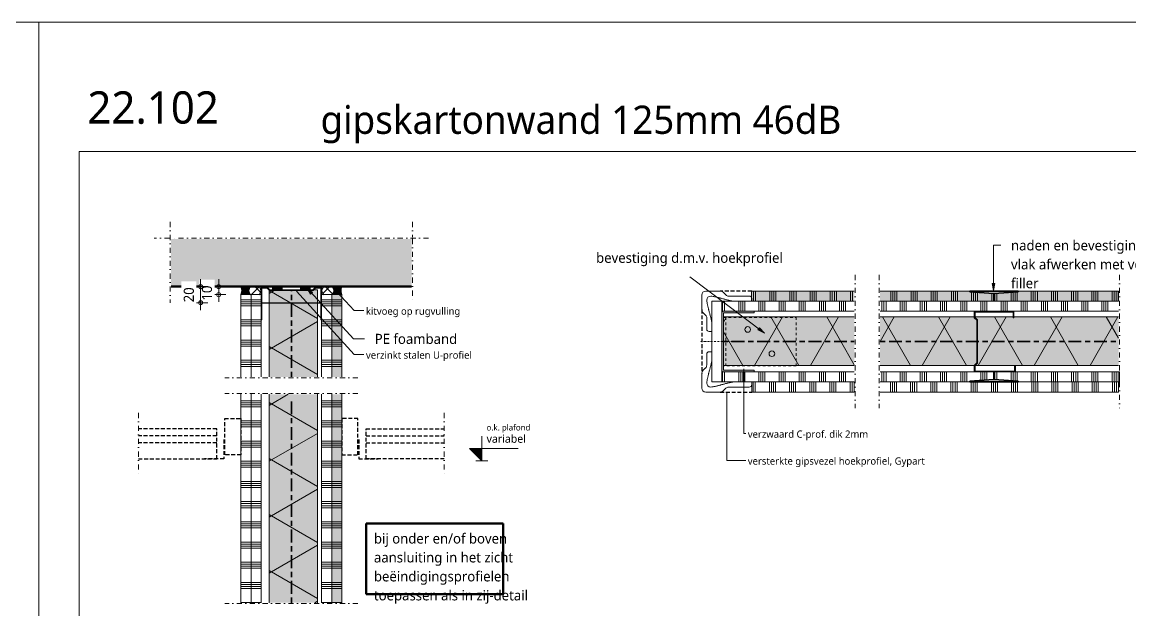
# Model space of a CAD drawing. Header units: millimetres. Extents: x -617 to 12931, y -7813 to -1363.
# Drawn here: x 1490 to 2863, y -2091 to -1363 of the extents above; entities that cross this region are included whole.
import ezdxf

# ---------------------------------------------------------------- set-up
doc = ezdxf.new("R2010")
doc.units = ezdxf.units.MM
for name, pattern in [('Center', [31.75, 6.35, -4.7625, 15.875, -4.7625]), ('Dash', [6.35, 3.175, -3.175]), ('Dash dot', [15.875, 6.35, -4.7625, 0, -4.7625]), ('Hidden', [7.14375, 4.7625, -2.38125]), ('Streep-stip _ detail', [4, 2, -1, 0, -1])]:
    doc.linetypes.add(name, pattern=pattern)
for name, color, linetype, lineweight in [('A-ANNO-DIMS', 211, 'Continuous', 13), ('A-ANNO-DIMS-5', 211, 'Continuous', 13), ('A-ANNO-IDEN', 131, 'Continuous', 18), ('A-ANNO-NOTE', 131, 'Continuous', 18), ('A-DETL', 90, 'Continuous', 13), ('A-DETL-CNTR', 5, 'Center', 35), ('A-DETL-GENF', 92, 'Continuous', 18), ('A-DETL-HDLN', 90, 'Hidden', 25), ('A-DETL-MBND', 5, 'Continuous', 25), ('G-ANNO-TEXT', 231, 'Continuous', 13)]:
    doc.layers.add(name, color=color, linetype=linetype, lineweight=lineweight)
doc.styles.add('Segoe UI', font='segoeui.ttf', dxfattribs={"height": 7.5})
doc.styles.add('Segoe UI_1', font='segoeui.ttf', dxfattribs={"height": 10})
doc.styles.add('Segoe UI_2', font='segoeui.ttf', dxfattribs={"height": 9})
doc.styles.add('Segoe UI_3', font='segoeui.ttf', dxfattribs={"height": 12.5})
doc.styles.add('Segoe UI_5', font='segoeui.ttf', dxfattribs={"height": 40})
doc.styles.add('Segoe UI_6', font='segoeui.ttf', dxfattribs={"height": 35})
doc.dimstyles.new('2_5_mm', dxfattribs={"dimscale": 304.8, "dimtxt": 13.092049, "dimasz": 0.016404, "dimexe": 0.029528, "dimexo": 0.0625, "dimgap": 0.014764, "dimtad": 1, "dimdec": 0, "dimzin": 0, "dimdsep": 46, "dimtxsty": 'Segoe UI_3', "dimblk1": 'DOTBLANK', "dimblk2": 'DOTBLANK', "dimsah": 1, "dimcen": 0.09, "dimdle": 0.029528, "dimazin": 0, "dimtfac": 1, "dimtdec": 4, "dimtix": 1, "dimtmove": 0, "dimatfit": 3, "dimfxl": 0.029528, "dimfxlon": 1, "dimtvp": 1, "dimtfill": 1, "dimtolj": 1, "dimtzin": 0, "dimarcsym": 2})
doc.dimstyles.new('2_5_mm_1', dxfattribs={"dimscale": 304.8, "dimtxt": 13.092049, "dimasz": 0.016404, "dimexe": 0.029528, "dimexo": 0.0625, "dimgap": 0.014764, "dimtad": 1, "dimdec": 0, "dimzin": 0, "dimdsep": 46, "dimtxsty": 'Segoe UI_3', "dimblk1": 'DOTBLANK', "dimblk2": 'DOTBLANK', "dimsah": 1, "dimcen": 0.09, "dimdle": 0.029528, "dimazin": 0, "dimtfac": 1, "dimtdec": 4, "dimtix": 1, "dimtmove": 2, "dimatfit": 3, "dimfxl": 0.029528, "dimfxlon": 1, "dimtvp": 1, "dimtfill": 1, "dimtolj": 1, "dimtzin": 0, "dimarcsym": 2})

# ---------------------------------------------------------------- blocks, each defined once
blk = doc.blocks.new('42 isolatie - Type 1-3760023-22_1 Principedetails metalstud')
at = {"layer": 'A-DETL-GENF'}
h = blk.add_hatch(color=256, dxfattribs=at)
h.paths.add_polyline_path([(1.3, 60.8), (1.3, 0.8), (259.4, 0.8), (259.4, 60.8), (156.1, 60.8)])
h.paths.add_polyline_path([(280.9, 56.8), (280.9, 0.8), (388.8, 0.8), (388.8, 5.4), (387.8, 6.4), (387.8, 60.2), (388.4, 60.8), (280.9, 60.8), (280.9, 59.8)])
at = {"layer": 'A-DETL-GENF', "lineweight": 13}
h = blk.add_hatch(dxfattribs=at)
h.set_pattern_fill('FP_1', color=256, style=0, pattern_type=2)
h.set_pattern_definition([(60, (0, 60.8), (-51.9615, 30), []), (120, (0, 60.8), (-51.9615, -30), [])])
h.paths.add_polyline_path([(1.3, 60.8), (1.3, 0.8), (259.4, 0.8), (259.4, 60.8), (156.1, 60.8)])
h.paths.add_polyline_path([(280.9, 56.8), (280.9, 0.8), (388.8, 0.8), (388.8, 5.4), (387.8, 6.4), (387.8, 60.2), (388.4, 60.8), (280.9, 60.8), (280.9, 59.8)])
at = {"layer": 'A-DETL-GENF'}
for p, q in [((259.4, 60.8), (1.3, 60.8)), ((259.4, 60.8), (1.3, 60.8)), ((388.4, 60.8), (280.9, 60.8)), ((388.4, 60.8), (280.9, 60.8)), ((1.3, 0.8), (259.4, 0.8)), ((1.3, 0.8), (259.4, 0.8)), ((280.9, 0.8), (388.8, 0.8)), ((280.9, 0.8), (388.8, 0.8)), ((388.8, 0.8), (388.8, 5.4)), ((388.8, 0.8), (388.8, 5.4))]:
    blk.add_line(p, q, dxfattribs=at)
blk = doc.blocks.new('42 isolatie - Type 1-3760017-22_1 Principedetails metalstud')
at = {"layer": 'A-DETL-GENF'}
h = blk.add_hatch(color=256, dxfattribs=at)
h.paths.add_polyline_path([(492.2, -60.8), (492.2, -0.8), (362.5, -0.8), (362.5, -1.7), (361.5, -1.7), (361.5, -0.8), (314.5, -0.8), (314.5, -1.3), (317.5, -4.3), (317.5, -58.1), (314.8, -60.8), (363.5, -60.8), (363.5, -60.7), (364.5, -60.7), (364.5, -60.8), (444.2, -60.8)])
h.paths.add_polyline_path([(313.5, -60.8), (313.5, -60.7), (316.5, -57.7), (316.5, -4.7), (313.5, -1.7), (313.5, -0.8), (196.7, -0.8), (196.7, -60.8), (209.1, -60.8)])
h.paths.add_polyline_path([(164.7, -60.8), (164.7, -0.8), (2.7, -0.8), (2.7, -60.8), (91.6, -60.8)])
at = {"layer": 'A-DETL-GENF', "lineweight": 13}
h = blk.add_hatch(dxfattribs=at)
h.set_pattern_fill('FP_2', color=256, style=0, pattern_type=2)
h.set_pattern_definition([(300, (0, -60.8), (-51.9615, -30), []), (240, (0, -60.8), (-51.9615, 30), [])])
h.paths.add_polyline_path([(492.2, -60.8), (492.2, -0.8), (362.5, -0.8), (362.5, -1.7), (361.5, -1.7), (361.5, -0.8), (314.5, -0.8), (314.5, -1.3), (317.5, -4.3), (317.5, -58.1), (314.8, -60.8), (363.5, -60.8), (363.5, -60.7), (364.5, -60.7), (364.5, -60.8), (444.2, -60.8)])
h.paths.add_polyline_path([(313.5, -60.8), (313.5, -60.7), (316.5, -57.7), (316.5, -4.7), (313.5, -1.7), (313.5, -0.8), (196.7, -0.8), (196.7, -60.8), (209.1, -60.8)])
h.paths.add_polyline_path([(164.7, -60.8), (164.7, -0.8), (2.7, -0.8), (2.7, -60.8), (91.6, -60.8)])
at = {"layer": 'A-DETL-GENF'}
for p, q in [((164.7, -0.8), (2.7, -0.8)), ((164.7, -0.8), (2.7, -0.8)), ((313.5, -0.8), (196.7, -0.8)), ((313.5, -0.8), (196.7, -0.8)), ((361.5, -0.8), (314.5, -0.8)), ((361.5, -0.8), (314.5, -0.8)), ((492.2, -0.8), (362.5, -0.8)), ((492.2, -0.8), (362.5, -0.8)), ((2.7, -60.8), (164.7, -60.8)), ((2.7, -60.8), (164.7, -60.8)), ((196.7, -60.8), (313.5, -60.8)), ((196.7, -60.8), (313.5, -60.8)), ((314.8, -60.8), (363.5, -60.8)), ((314.8, -60.8), (363.5, -60.8)), ((364.5, -60.8), (492.2, -60.8)), ((364.5, -60.8), (492.2, -60.8))]:
    blk.add_line(p, q, dxfattribs=at)
blk = doc.blocks.new('40  gipsplaat - D12_5-V21-22_1 Principedetails metalstud')
at = {"layer": 'A-DETL-GENF', "lineweight": 13}
h = blk.add_hatch(dxfattribs=at)
h.set_pattern_fill('FP_45', color=256, style=0, pattern_type=2)
h.set_pattern_definition([(90, (-2347.08, 1721.167), (-25, 1e-15), []), (90, (-2344.58, 1721.167), (-25, 1e-15), []), (90, (-2342.08, 1721.167), (-25, 1e-15), []), (90, (-2339.58, 1721.167), (-25, 1e-15), [])])
h.paths.add_polyline_path([(0, 0), (164, 0), (164, 12.5), (0, 12.5)])
h.paths.add_polyline_path([(196, 0), (491.5, 0), (491.5, 12.5), (196, 12.5)])
at = {"layer": 'A-DETL-GENF'}
for p, q in [((14.4, 12.5), (0, 12.5)), ((0, 12.5), (0, 0)), ((14.4, 12.5), (0, 12.5)), ((0, 0), (1, 0)), ((0, 0), (1, 0)), ((1, 0), (40, 0)), ((36.5, 12.5), (14.4, 12.5)), ((36.5, 12.5), (14.4, 12.5)), ((37, 12.5), (36.5, 12.5)), ((164, 12.5), (37, 12.5)), ((40, 0), (164, 0)), ((40, 0), (164, 0)), ((336.5, 12.5), (196, 12.5)), ((196, 0), (313.7, 0)), ((196, 0), (313.7, 0)), ((313.7, 0), (352.7, 0)), ((337.5, 12.5), (336.5, 12.5)), ((337.5, 12.5), (336.5, 12.5)), ((491.4, 12.5), (337.5, 12.5)), ((352.7, 0), (360.7, 0)), ((360.7, 0), (491.5, 0)), ((360.7, 0), (491.5, 0)), ((491.5, 12.5), (491.4, 12.5)), ((491.5, 12.5), (491.4, 12.5))]:
    blk.add_line(p, q, dxfattribs=at)
blk = doc.blocks.new('40  gipsplaat - stootvast D12_5-V22-22_1 Principedetails metalstud')
at = {"layer": 'A-DETL-GENF'}
h = blk.add_hatch(color=256, dxfattribs=at)
h.paths.add_polyline_path([(0, 0), (127.5, 0), (127.5, 12.5), (0, 12.5), (0, 3.1)])
h.paths.add_polyline_path([(159.5, 0), (300, 0), (300, 9.5), (270.5, 11.5), (270.5, 12.5), (159.5, 12.5), (159.5, 3.1)])
at = {"layer": 'A-DETL-GENF', "lineweight": 13}
h = blk.add_hatch(dxfattribs=at)
h.set_pattern_fill('FP_46', color=256, style=0, pattern_type=2)
h.set_pattern_definition([(90, (-2383.58, 1708.667), (-25, 1e-15), []), (90, (-2381.08, 1708.667), (-25, 1e-15), []), (90, (-2378.58, 1708.667), (-25, 1e-15), []), (90, (-2376.08, 1708.667), (-25, 1e-15), [])])
h.paths.add_polyline_path([(0, 0), (127.5, 0), (127.5, 12.5), (0, 12.5), (0, 3.1)])
h.paths.add_polyline_path([(159.5, 0), (300, 0), (300, 9.5), (270.5, 11.5), (270.5, 12.5), (159.5, 12.5), (159.5, 3.1)])
at = {"layer": 'A-DETL-GENF'}
for p, q in [((127.5, 12.5), (0, 12.5)), ((0, 12.5), (0, 4.9)), ((127.5, 12.5), (0, 12.5)), ((0, 12.5), (0, 4.9)), ((0, 4.9), (0, 0)), ((0, 4.9), (0, 0)), ((0, 0), (0.5, 0)), ((0, 0), (0.5, 0)), ((0.5, 0), (127.5, 0)), ((0.5, 0), (127.5, 0)), ((270.5, 12.5), (159.5, 12.5)), ((270.5, 12.5), (159.5, 12.5)), ((159.5, 0), (300, 0)), ((159.5, 0), (300, 0)), ((300, 0), (300, 9.5)), ((300, 0), (300, 9.5))]:
    blk.add_line(p, q, dxfattribs=at)
blk = doc.blocks.new('40  gipsplaat - D12_5-V23-22_1 Principedetails metalstud')
at = {"layer": 'A-DETL-GENF', "lineweight": 13}
h = blk.add_hatch(dxfattribs=at)
h.set_pattern_fill('FP_47', color=256, style=0, pattern_type=2)
h.set_pattern_definition([(90, (-2347.08, 1796.167), (-25, 1e-15), []), (90, (-2344.58, 1796.167), (-25, 1e-15), []), (90, (-2342.08, 1796.167), (-25, 1e-15), []), (90, (-2339.58, 1796.167), (-25, 1e-15), [])])
h.paths.add_polyline_path([(0, -12.5), (164, -12.5), (164, 0), (0, 0)])
h.paths.add_polyline_path([(196, -12.5), (307, -12.5), (307, -11.5), (336.5, -9.5), (336.5, 0), (196, 0)])
at = {"layer": 'A-DETL-GENF'}
for p, q in [((1, 0), (0, 0)), ((0, 0), (0, -12.5)), ((1, 0), (0, 0)), ((40, 0), (1, 0)), ((164, 0), (40, 0)), ((164, 0), (40, 0)), ((313.7, 0), (196, 0)), ((313.7, 0), (196, 0)), ((336.5, 0), (313.7, 0)), ((336.5, -9.5), (336.5, 0)), ((336.5, -9.5), (336.5, 0)), ((0, -12.5), (14.4, -12.5)), ((0, -12.5), (14.4, -12.5)), ((14.4, -12.5), (37, -12.5)), ((14.4, -12.5), (37, -12.5)), ((37, -12.5), (164, -12.5)), ((196, -12.5), (307, -12.5)), ((307, -12.5), (336.5, -12.5))]:
    blk.add_line(p, q, dxfattribs=at)
blk = doc.blocks.new('40  gipsplaat - D12_5-V24-22_1 Principedetails metalstud')
at = {"layer": 'A-DETL-GENF', "lineweight": 13}
h = blk.add_hatch(dxfattribs=at)
h.set_pattern_fill('FP_48', color=256, style=0, pattern_type=2)
h.set_pattern_definition([(90, (-2384.08, 1808.667), (-25, 1e-15), []), (90, (-2381.58, 1808.667), (-25, 1e-15), []), (90, (-2379.08, 1808.667), (-25, 1e-15), []), (90, (-2376.58, 1808.667), (-25, 1e-15), [])])
h.paths.add_polyline_path([(0, -12.5), (127, -12.5), (127, 0), (0, 0), (0, -7.7)])
h.paths.add_polyline_path([(159, -12.5), (454.5, -12.5), (454.5, 0), (159, 0)])
at = {"layer": 'A-DETL-GENF'}
for p, q in [((127, 0), (0, 0)), ((0, 0), (0, -3.3)), ((127, 0), (0, 0)), ((0, 0), (0, -3.3)), ((270, 0), (159, 0)), ((270, 0), (159, 0)), ((300.5, 0), (270, 0)), ((330, 0), (300.5, 0)), ((454.5, 0), (330, 0)), ((0, -3.3), (0, -12.5)), ((0, -3.3), (0, -12.5)), ((0, -12.5), (127, -12.5)), ((0, -12.5), (127, -12.5)), ((159, -12.5), (454.5, -12.5)), ((159, -12.5), (454.5, -12.5))]:
    blk.add_line(p, q, dxfattribs=at)
blk = doc.blocks.new('22 verzwaard metalstud profiel - 75 mm-2059195-22_1 Principedetails metalstud')
at = {"layer": 'A-DETL-GENF'}
blk.add_hatch(color=256, dxfattribs=at).paths.add_polyline_path([(-37.5, -1), (-37.5, -40), (-35.5, -40), (-35.5, -2), (35.5, -2), (35.5, -40), (37.5, -40), (37.5, -1), (36.5, 0), (-36.5, 0)])
for p, q in [((-36.5, 0), (-37.5, -1)), ((-37.5, -1), (-36.5, 0)), ((37.5, -1), (36.5, 0)), ((-37.5, -1), (-37.5, -40)), ((-37.5, -40), (-37.5, -1)), ((-35.5, -2), (35.5, -2)), ((-35.5, -40), (-35.5, -2)), ((-35.5, -40), (-35.5, -2)), ((-35.5, -2), (35.5, -2)), ((35.5, -2), (35.5, -40)), ((35.5, -40), (35.5, -2)), ((37.5, -1), (36.5, 0)), ((37.5, -40), (37.5, -1)), ((37.5, -40), (37.5, -1)), ((-37.5, -40), (-35.5, -40)), ((-37.5, -40), (-35.5, -40)), ((35.5, -40), (37.5, -40)), ((35.5, -40), (37.5, -40))]:
    blk.add_line(p, q, dxfattribs=at)
blk = doc.blocks.new('22 metalstud profiel - 75 mm vert-V10-22_1 Principedetails metalstud')
at = {"layer": 'A-DETL-GENF'}
blk.add_hatch(color=256, dxfattribs=at).paths.add_polyline_path([(-37.5, -50), (-36.5, -51), (-29.5, -51), (-29.5, -50), (-36.5, -50), (-36.5, -1), (-29.9, -1), (-26.9, -4), (26.9, -4), (29.9, -1), (36.5, -1), (36.5, -48), (29.5, -48), (29.5, -49), (36.5, -49), (37.5, -48), (37.5, -1), (36.5, 0), (29.5, 0), (26.5, -3), (-26.5, -3), (-29.5, 0), (-36.5, 0), (-37.5, -1), (-37.5, -24.8)])
for p, q in [((-36.5, 0), (-37.5, -1)), ((-29.5, 0), (-36.5, 0)), ((-26.5, -3), (-29.5, 0)), ((29.5, 0), (26.5, -3)), ((36.5, 0), (29.5, 0)), ((37.5, -1), (36.5, 0)), ((-37.5, -1), (-37.5, -24.8)), ((-36.5, -50), (-36.5, -1)), ((-36.5, -1), (-29.9, -1)), ((-29.9, -1), (-26.9, -4)), ((-26.9, -4), (26.9, -4)), ((26.5, -3), (-26.5, -3)), ((26.9, -4), (29.9, -1)), ((29.9, -1), (36.5, -1)), ((36.5, -1), (36.5, -48)), ((37.5, -48), (37.5, -1)), ((-37.5, -50), (-36.5, -51)), ((-29.5, -50), (-36.5, -50)), ((-36.5, -51), (-29.5, -51)), ((-29.5, -51), (-29.5, -50)), ((36.5, -48), (29.5, -48)), ((29.5, -48), (29.5, -49)), ((29.5, -49), (36.5, -49)), ((36.5, -49), (37.5, -48))]:
    blk.add_line(p, q, dxfattribs=at)
blk = doc.blocks.new('40  gipsplaat - D12_5-V48-22_1 Principedetails metalstud')
at = {"layer": 'A-DETL-GENF', "lineweight": 13}
h = blk.add_hatch(dxfattribs=at)
h.set_pattern_fill('FP_73', color=256, style=0, pattern_type=2)
h.set_pattern_definition([(90, (-1710.588, -1786.153), (-25, 1e-15), []), (90, (-1713.088, -1786.153), (-25, 1e-15), []), (90, (-1715.588, -1786.153), (-25, 1e-15), []), (90, (-1718.088, -1786.153), (-25, 1e-15), [])])
h.paths.add_polyline_path([(381.5, -12.5), (381.5, 0), (123.4, 0), (123.4, -12.5), (226.7, -12.5)])
h.paths.add_polyline_path([(101.9, 0), (0, 0), (0, -12.5), (101.9, -12.5)])
at = {"layer": 'A-DETL-GENF'}
for p, q in [((31, 0), (0, 0)), ((0, 0), (0, -2.7)), ((0, 0), (0, -2.7)), ((101.9, 0), (31, 0)), ((101.9, 0), (31, 0)), ((381.5, 0), (123.4, 0)), ((381.5, 0), (123.4, 0)), ((0, -2.7), (0, -12.5)), ((0, -2.7), (0, -12.5)), ((0, -12.5), (101.9, -12.5)), ((123.4, -12.5), (381.5, -12.5))]:
    blk.add_line(p, q, dxfattribs=at)
blk = doc.blocks.new('40  gipsplaat - D12_5-V49-22_1 Principedetails metalstud')
at = {"layer": 'A-DETL-GENF', "lineweight": 13}
h = blk.add_hatch(dxfattribs=at)
h.set_pattern_fill('FP_74', color=256, style=0, pattern_type=2)
h.set_pattern_definition([(90, (-1710.588, -1773.653), (-25, 1e-15), []), (90, (-1713.088, -1773.653), (-25, 1e-15), []), (90, (-1715.588, -1773.653), (-25, 1e-15), []), (90, (-1718.088, -1773.653), (-25, 1e-15), [])])
h.paths.add_polyline_path([(381.5, -12.5), (381.5, 0), (123.4, 0), (123.4, -12.5), (226.7, -12.5)])
h.paths.add_polyline_path([(101.9, -11.6), (101.9, 0), (0, 0), (0, -12.5), (101.9, -12.5)])
at = {"layer": 'A-DETL-GENF'}
for p, q in [((101.9, 0), (0, 0)), ((0, 0), (0, -12.5)), ((101.9, 0), (0, 0)), ((381.5, 0), (123.4, 0)), ((381.5, 0), (123.4, 0)), ((0, -12.5), (101.9, -12.5)), ((0, -12.5), (101.9, -12.5)), ((123.4, -12.5), (381.5, -12.5)), ((123.4, -12.5), (381.5, -12.5))]:
    blk.add_line(p, q, dxfattribs=at)
blk = doc.blocks.new('40  gipsplaat - D12_5-V50-22_1 Principedetails metalstud')
at = {"layer": 'A-DETL-GENF', "lineweight": 13}
h = blk.add_hatch(dxfattribs=at)
h.set_pattern_fill('FP_75', color=256, style=0, pattern_type=2)
h.set_pattern_definition([(90, (-1710.588, -1873.653), (-25, 1e-15), []), (90, (-1713.088, -1873.653), (-25, 1e-15), []), (90, (-1715.588, -1873.653), (-25, 1e-15), []), (90, (-1718.088, -1873.653), (-25, 1e-15), [])])
h.paths.add_polyline_path([(381.5, -12.5), (381.5, 0), (123.4, 0), (123.4, -12.5), (226.7, -12.5)])
h.paths.add_polyline_path([(101.9, 0), (0, 0), (0, -12.5), (101.9, -12.5)])
at = {"layer": 'A-DETL-GENF'}
for p, q in [((101.9, 0), (0, 0)), ((0, 0), (0, -9.8)), ((0, 0), (0, -9.8)), ((381.5, 0), (123.4, 0)), ((0, -9.8), (0, -12.5)), ((0, -9.8), (0, -12.5)), ((0, -12.5), (31, -12.5)), ((31, -12.5), (101.9, -12.5)), ((31, -12.5), (101.9, -12.5)), ((123.4, -12.5), (381.5, -12.5)), ((123.4, -12.5), (381.5, -12.5))]:
    blk.add_line(p, q, dxfattribs=at)
blk = doc.blocks.new('40  gipsplaat - stootvast D12_5-V51-22_1 Principedetails metalstud')
at = {"layer": 'A-DETL-GENF'}
h = blk.add_hatch(color=256, dxfattribs=at)
h.paths.add_polyline_path([(381.5, 0), (123.4, 0), (123.4, -12.5), (381.5, -12.5)])
h.paths.add_polyline_path([(101.9, -12.2), (101.9, 0), (0, 0), (0, -12.5), (101.9, -12.5)])
at = {"layer": 'A-DETL-GENF', "lineweight": 13}
h = blk.add_hatch(dxfattribs=at)
h.set_pattern_fill('FP_76', color=256, style=0, pattern_type=2)
h.set_pattern_definition([(90, (-1710.588, -1886.153), (-25, 1e-15), []), (90, (-1713.088, -1886.153), (-25, 1e-15), []), (90, (-1715.588, -1886.153), (-25, 1e-15), []), (90, (-1718.088, -1886.153), (-25, 1e-15), [])])
h.paths.add_polyline_path([(381.5, -12.5), (381.5, 0), (123.4, 0), (123.4, -12.5), (226.7, -12.5)])
h.paths.add_polyline_path([(101.9, -12.5), (101.9, 0), (0, 0), (0, -12.5)])
at = {"layer": 'A-DETL-GENF'}
for p, q in [((101.9, 0), (0, 0)), ((0, 0), (0, -12.5)), ((101.9, 0), (0, 0)), ((381.5, 0), (123.4, 0)), ((381.5, 0), (123.4, 0)), ((0, -12.5), (101.9, -12.5)), ((0, -12.5), (101.9, -12.5)), ((123.4, -12.5), (381.5, -12.5)), ((123.4, -12.5), (381.5, -12.5))]:
    blk.add_line(p, q, dxfattribs=at)
blk = doc.blocks.new('00 afbreeklijn 1 s l - Type 1-2338396-22_1 Principedetails metalstud')
at = {"layer": 'A-DETL-GENF', "linetype": 'Dash dot'}
for p, q in [((12.5, 0), (-20, 0)), ((145, 0), (25, 0))]:
    blk.add_line(p, q, dxfattribs=at)
blk = doc.blocks.new('00 afbreeklijn 1 s l - Type 1-V18-22_1 Principedetails metalstud')
at = {"layer": 'A-DETL-GENF', "linetype": 'Dash dot'}
blk.add_line((145, 0), (-20, 0), dxfattribs=at)
blk = doc.blocks.new('00 afbreeklijn 1 s l - Type 1-2338397-22_1 Principedetails metalstud')
at = {"layer": 'A-DETL-GENF', "linetype": 'Dash dot'}
blk.add_line((57, 0), (-20, 0), dxfattribs=at)
blk = doc.blocks.new('00 afbreeklijn 1 s l - Type 1-2338398-22_1 Principedetails metalstud')
at = {"layer": 'A-DETL-GENF', "linetype": 'Dash dot'}
blk.add_line((57, 0), (-20, 0), dxfattribs=at)
blk = doc.blocks.new('00 afbreeklijn 1 s l - Type 1-2338395-22_1 Principedetails metalstud')
at = {"layer": 'A-DETL-GENF', "linetype": 'Dash dot'}
for p, q in [((145, 0), (-20, 0)), ((145, -30), (-20, -30))]:
    blk.add_line(p, q, dxfattribs=at)
blk = doc.blocks.new('22 metalstud profiel - 75 mm hor-4394542-22_1 Principedetails metalstud')
at = {"layer": 'A-DETL-GENF'}
for points in [[(-36.5, 40), (-37.5, 40), (-37.5, 1), (-36.5, 0), (-29.5, 0), (-26.5, 3), (26.5, 3), (29.5, 0), (36.5, 0), (37.5, 1), (37.5, 40), (36.5, 40), (36.5, 1), (29.9, 1), (26.9, 4), (-26.9, 4), (-29.9, 1), (-36.5, 1)], [(-23.5, 3), (-23.5, -1), (-11.5, -1), (-11.5, 3)], [(23.5, 3), (11.5, 3), (11.5, -1), (23.5, -1)]]:
    blk.add_hatch(color=256, dxfattribs=at).paths.add_polyline_path(points)
for p, q in [((-36.5, 40), (-37.5, 40)), ((-37.5, 40), (-37.5, 1)), ((-36.5, 1), (-36.5, 40)), ((36.5, 40), (36.5, 1)), ((37.5, 40), (36.5, 40)), ((37.5, 40), (36.5, 40)), ((37.5, 1), (37.5, 40)), ((-37.5, 1), (-36.5, 0)), ((-29.9, 1), (-36.5, 1)), ((-26.9, 4), (-29.9, 1)), ((-29.5, 0), (-26.5, 3)), ((26.9, 4), (-26.9, 4)), ((-26.5, 3), (26.5, 3)), ((-23.5, 3), (-23.5, -1)), ((-11.5, -1), (-11.5, 3)), ((11.5, 3), (11.5, -1)), ((23.5, -1), (23.5, 3)), ((26.5, 3), (29.5, 0)), ((29.9, 1), (26.9, 4)), ((36.5, 1), (29.9, 1)), ((36.5, 0), (37.5, 1)), ((-36.5, 0), (-29.5, 0)), ((29.5, 0), (36.5, 0))]:
    blk.add_line(p, q, dxfattribs=at)
blk = doc.blocks.new('22  gyproc gypart hoekprofiel - 22 DI gyproc gypart hoekprofiel s e-2058266-22_1 Principedetails metalstud')
at = {"layer": 'A-DETL-GENF'}
for p, q in [((-12.5, 7.5), (-12.5, -10.4)), ((10.4, 12.5), (-7.5, 12.5)), ((17.3, 7.7), (14, 11)), ((46.5, 6.3), (20.8, 6.3)), ((26.9, 0), (49.5, 0)), ((49.5, 0), (49.5, 3.3)), ((-11, -14), (-7.7, -17.3)), ((-6.2, -20.8), (-6.2, -34.5)), ((-3.2, -37.5), (0, -37.5))]:
    blk.add_line(p, q, dxfattribs=at)
for centre, radius, start, end in [((-7.5, 7.5), 5, 90, 180), ((-1.2, 1.3), 5, 90, 180), ((10.4, 7.5), 5, 45, 90), ((20.8, 11.3), 5, 225, 270), ((46.5, 3.3), 3, 0, 90), ((-7.5, -10.4), 5, 180, 225), ((-11.2, -20.8), 5, 0, 45), ((-3.2, -34.5), 3, 180, 270)]:
    blk.add_arc(centre, radius, start, end, dxfattribs=at)
for points, knots in [([(0, -26.9), (-0.2, -25.6), (-0.7, -22.9), (-1.4, -19.7), (-2.1, -17.1), (-2.6, -15.3), (-3.1, -13.5), (-3.5, -12), (-3.8, -10.8), (-4.1, -9.6), (-4.5, -8.2), (-4.9, -6.5), (-5.3, -4.9), (-5.6, -3.3), (-6, -1.2), (-6.2, 0.3), (-6.2, 1.3)], [0, 0, 0, 0, 0.125, 0.25, 0.3125, 0.375, 0.4375, 0.5, 0.53125, 0.5625, 0.625, 0.6875, 0.75, 0.8125, 0.875, 1, 1, 1, 1]), ([(-1.2, 6.3), (-0.3, 6.2), (1.2, 6), (3.3, 5.6), (4.9, 5.3), (6.5, 4.9), (8.2, 4.5), (9.6, 4.1), (10.8, 3.8), (12, 3.5), (13.5, 3.1), (15.3, 2.6), (17.1, 2.1), (19.7, 1.4), (22.9, 0.7), (25.6, 0.2), (26.9, 0)], [0, 0, 0, 0, 0.125, 0.1875, 0.25, 0.3125, 0.375, 0.4375, 0.46875, 0.5, 0.5625, 0.625, 0.6875, 0.75, 0.875, 1, 1, 1, 1])]:
    blk.add_open_spline(points, degree=3, knots=knots, dxfattribs=at)
blk = doc.blocks.new('22  gyproc gypart hoekprofiel - 22 DI gyproc gypart hoekprofiel s e-4393004-22_1 Principedetails metalstud')
at = {"layer": 'A-DETL-GENF'}
for p, q in [((-6.3, 34.5), (-6.3, 20.8)), ((0, 37.5), (-3.3, 37.5)), ((-7.7, 17.3), (-11, 14)), ((-12.5, 10.4), (-12.5, -7.5)), ((49.5, 0), (26.9, 0)), ((49.5, -3.3), (49.5, 0)), ((-7.5, -12.5), (10.4, -12.5)), ((14, -11), (17.3, -7.7)), ((20.8, -6.3), (46.5, -6.3))]:
    blk.add_line(p, q, dxfattribs=at)
for centre, radius, start, end in [((-3.3, 34.5), 3, 90, 180), ((-7.5, 10.4), 5, 135, 180), ((-11.3, 20.8), 5, 315, 360), ((-7.5, -7.5), 5, 180, 270), ((-1.3, -1.3), 5, 180, 270), ((10.4, -7.5), 5, 270, 315), ((20.8, -11.3), 5, 90, 135), ((46.5, -3.3), 3, 270, 0)]:
    blk.add_arc(centre, radius, start, end, dxfattribs=at)
for points, knots in [([(-6.3, -1.3), (-6.2, -0.3), (-6, 1.2), (-5.6, 3.3), (-5.3, 4.9), (-4.9, 6.5), (-4.5, 8.2), (-4.1, 9.6), (-3.8, 10.8), (-3.5, 12), (-3.1, 13.5), (-2.6, 15.3), (-2.1, 17.1), (-1.4, 19.7), (-0.7, 22.9), (-0.2, 25.6), (0, 26.9)], [0, 0, 0, 0, 0.125, 0.1875, 0.25, 0.3125, 0.375, 0.4375, 0.46875, 0.5, 0.5625, 0.625, 0.6875, 0.75, 0.875, 1, 1, 1, 1]), ([(26.9, 0), (25.6, -0.2), (22.9, -0.7), (19.7, -1.4), (17.1, -2.1), (15.3, -2.6), (13.5, -3.1), (12, -3.5), (10.8, -3.8), (9.6, -4.1), (8.2, -4.5), (6.5, -4.9), (4.9, -5.3), (3.3, -5.6), (1.2, -6), (-0.3, -6.2), (-1.3, -6.3)], [0, 0, 0, 0, 0.125, 0.25, 0.3125, 0.375, 0.4375, 0.5, 0.53125, 0.5625, 0.625, 0.6875, 0.75, 0.8125, 0.875, 1, 1, 1, 1])]:
    blk.add_open_spline(points, degree=3, knots=knots, dxfattribs=at)
blk = doc.blocks.new('40  gipsplaat - D12_5-V55-22_1 Principedetails metalstud')
at = {"layer": 'A-DETL-GENF'}
for p, q in [((100, 12.5), (0, 12.5)), ((0, 12.5), (0, 0)), ((100, 12.5), (0, 12.5)), ((0, 12.5), (0, 0)), ((0, 0), (100, 0)), ((0, 0), (100, 0)), ((100, 0), (100, 12.5)), ((100, 0), (100, 12.5))]:
    blk.add_line(p, q, dxfattribs=at)
blk = doc.blocks.new('00 afbreeklijn 1 s l - Type 1-2338400-22_1 Principedetails metalstud')
at = {"layer": 'A-DETL-GENF', "linetype": 'Dash dot'}
for p, q in [((145, 0), (-20, 0)), ((145, -19.5), (-20, -19.5))]:
    blk.add_line(p, q, dxfattribs=at)
blk = doc.blocks.new('40  gipsplaat - stootvast D12_5-V56-22_1 Principedetails metalstud')
at = {"layer": 'A-DETL-GENF'}
blk.add_hatch(color=256, dxfattribs=at).paths.add_polyline_path([(153.9, 0), (153.9, 12.5), (29.5, 12.5), (29.5, 11.5), (0, 9.5), (0, 0), (106, 0)])
at = {"layer": 'A-DETL-GENF', "lineweight": 13}
h = blk.add_hatch(dxfattribs=at)
h.set_pattern_fill('FP_77', color=256, style=0, pattern_type=2)
h.set_pattern_definition([(90, (-2684.58, 1708.667), (-25, 1e-15), []), (90, (-2682.08, 1708.667), (-25, 1e-15), []), (90, (-2679.58, 1708.667), (-25, 1e-15), []), (90, (-2677.08, 1708.667), (-25, 1e-15), [])])
h.paths.add_polyline_path([(153.9, 0), (153.9, 12.5), (29.5, 12.5), (29.5, 11.5), (0, 9.5), (0, 0), (106, 0)])
at = {"layer": 'A-DETL-GENF'}
for p, q in [((0, 9.5), (0, 0)), ((0, 9.5), (0, 0)), ((0, 0), (153.9, 0)), ((0, 0), (153.9, 0)), ((153.9, 12.5), (29.5, 12.5)), ((153.9, 12.5), (29.5, 12.5)), ((153.9, 0), (153.9, 12.5)), ((153.9, 0), (153.9, 12.5))]:
    blk.add_line(p, q, dxfattribs=at)
blk = doc.blocks.new('40  gipsplaat - D12_5-V57-22_1 Principedetails metalstud')
at = {"layer": 'A-DETL-GENF', "lineweight": 13}
h = blk.add_hatch(dxfattribs=at)
h.set_pattern_fill('FP_78', color=256, style=0, pattern_type=2)
h.set_pattern_definition([(90, (-2684.58, 1808.667), (-25, 1e-15), []), (90, (-2682.08, 1808.667), (-25, 1e-15), []), (90, (-2679.58, 1808.667), (-25, 1e-15), []), (90, (-2677.08, 1808.667), (-25, 1e-15), [])])
h.paths.add_polyline_path([(29.5, 0), (155, 0), (155, 12.5), (0, 12.5), (0, 3), (29.5, 1)])
at = {"layer": 'A-DETL-GENF'}
for p, q in [((155, 12.5), (0, 12.5)), ((0, 12.5), (0, 3)), ((155, 12.5), (0, 12.5)), ((0, 12.5), (0, 3)), ((29.5, 0), (155, 0)), ((29.5, 0), (155, 0)), ((155, 0), (155, 12.5)), ((155, 0), (155, 12.5))]:
    blk.add_line(p, q, dxfattribs=at)
blk = doc.blocks.new('30 L-anker plat a e - 90x60-4462557-22_1 Principedetails metalstud')
at = {"layer": 'A-DETL-GENF', "linetype": 'Streep-stip _ detail', "lineweight": 13}
blk.add_line((5, -15), (5, 30), dxfattribs=at)
at = {"layer": 'A-DETL-GENF', "linetype": 'Dash'}
for p, q in [((-25, -90), (-25, 0)), ((35, 0), (-25, 0)), ((35, 0), (35, -90)), ((35, -3), (-25, -3)), ((35, -90), (-25, -90))]:
    blk.add_line(p, q, dxfattribs=at)
at = {"layer": 'A-DETL-GENF', "lineweight": 13}
for centre in [(20, -30), (-10, -60)]:
    blk.add_circle(centre, 3.5, dxfattribs=at)
blk = doc.blocks.new('30 kitvoeg op rugvulling - holle kitvoeg 10mm-V502-22_1 Principedetails metalstud')
at = {"layer": 'A-DETL-GENF', "lineweight": 13}
blk.add_hatch(color=256, dxfattribs=at).paths.add_polyline_path([(0, -11.1), (0, -12.2), (1.2, -11.1), (2.6, -10.3), (4.2, -9.9), (5.8, -9.9), (7.4, -10.3), (8.8, -11.1), (10, -12.2), (10, 0), (6.7, -0.9), (3.3, -0.9), (0, 0), (0, -9.9)])
h = blk.add_hatch(dxfattribs=at)
h.set_pattern_fill('FP_617', color=256, style=0, pattern_type=2)
h.set_pattern_definition([(315, (1700.588, 1761.153), (10.6066, 10.6066), []), (45, (1700.588, 1761.153), (-10.6066, 10.6066), [])])
h.paths.add_polyline_path([(0, -22.3), (1.2, -23.4), (2.6, -24.1), (4.2, -24.5), (5.8, -24.5), (7.4, -24.1), (8.8, -23.4), (10, -22.3), (10, -12.2), (8.8, -11.1), (7.4, -10.3), (5.8, -9.9), (4.2, -9.9), (2.6, -10.3), (1.2, -11.1), (0, -12.2)])
at = {"layer": 'A-DETL-GENF'}
blk.add_line((0, 0), (0, -12.2), dxfattribs=at)
at = {"layer": 'A-DETL-GENF', "lineweight": 13}
blk.add_line((0, -12.2), (0, -22.3), dxfattribs=at)
for centre, start, end in [((5, -16.6), 41.4096, 138.5904), ((5, -17.9), 221.4096, 318.5904)]:
    blk.add_arc(centre, 6.67, start, end, dxfattribs=at)
at = {"layer": 'A-DETL-GENF'}
blk.add_open_spline([(10, 0), (8.9, -0.4), (6.7, -1), (3.3, -1), (1.1, -0.4), (0, 0)], degree=3, dxfattribs=at)
blk = doc.blocks.new('30 kitvoeg op rugvulling - holle kitvoeg 10mm-V503-22_1 Principedetails metalstud')
at = {"layer": 'A-DETL-GENF', "lineweight": 13}
h = blk.add_hatch(dxfattribs=at)
h.set_pattern_fill('FP_618', color=256, style=0, pattern_type=2)
h.set_pattern_definition([(315, (1700.588, 1886.153), (10.6066, 10.6066), []), (45, (1700.588, 1886.153), (-10.6066, 10.6066), [])])
h.paths.add_polyline_path([(0, 22.3), (0, 12.2), (1.2, 11.1), (2.6, 10.3), (4.2, 9.9), (5.8, 9.9), (7.4, 10.3), (8.8, 11.1), (10, 12.2), (10, 22.3), (8.8, 23.4), (7.4, 24.1), (5.8, 24.5), (4.2, 24.5), (2.6, 24.1), (1.2, 23.4)])
blk.add_hatch(color=256, dxfattribs=at).paths.add_polyline_path([(0, 12.2), (0, 0), (3.3, 0.9), (6.7, 0.9), (10, 0), (10, 12.2), (8.8, 11.1), (7.4, 10.3), (5.8, 9.9), (4.2, 9.9), (2.6, 10.3), (1.2, 11.1)])
blk.add_line((0, 22.3), (0, 12.2), dxfattribs=at)
at = {"layer": 'A-DETL-GENF'}
blk.add_line((0, 12.2), (0, 0), dxfattribs=at)
at = {"layer": 'A-DETL-GENF', "lineweight": 13}
for centre, start, end in [((5, 17.9), 41.4096, 138.5904), ((5, 16.6), 221.4096, 318.5904)]:
    blk.add_arc(centre, 6.67, start, end, dxfattribs=at)
at = {"layer": 'A-DETL-GENF'}
blk.add_open_spline([(0, 0), (1.1, 0.4), (3.3, 1), (6.7, 1), (8.9, 0.4), (10, 0)], degree=3, dxfattribs=at)
blk = doc.blocks.new('23 vloerweergave - 23 DI vloerweergave s e-2127734-22_1 Principedetails metalstud')
at = {"layer": 'A-DETL-GENF', "linetype": 'Dash dot'}
blk.add_hatch(color=256, dxfattribs=at).paths.add_polyline_path([(149, 0), (149, 59), (-149, 59), (-149, 0)])
for p, q in [((-150, 80), (-150, -20)), ((150, 80), (150, 61)), ((-151, 60), (-170, 60)), ((170, 60), (-149, 60)), ((150, 59), (150, -20))]:
    blk.add_line(p, q, dxfattribs=at)
at = {"layer": 'A-DETL-GENF', "lineweight": 50}
blk.add_line((-149, 0), (149, 0), dxfattribs=at)
blk = doc.blocks.new('DIMBLOCK35-22_1 Principedetails metalstud')
at = {"layer": 'A-ANNO-DIMS-5'}
for p, q in [((1733.7, -1681.6), (1733.7, -1709.6)), ((1733.7, -1690.6), (1724.7, -1690.6)), ((1733.7, -1700.6), (1724.7, -1700.6)), ((1733.7, -1690.6), (1742.7, -1690.6)), ((1733.7, -1700.6), (1742.7, -1700.6))]:
    blk.add_line(p, q, dxfattribs=at)
for centre in [(1733.7, -1690.6), (1733.7, -1700.6)]:
    blk.add_circle(centre, 2.5, dxfattribs=at)
at = {"layer": 'A-ANNO-DIMS-5', "color": 0, "insert": (1712.9, -1708), "char_height": 12.5, "width": 22.852, "attachment_point": 1, "rotation": 90, "line_spacing_factor": 1.142579, "style": 'Segoe UI_3', "bg_fill": 3, "box_fill_scale": 1.25, "bg_fill_color": 9, "bg_fill_true_color": 13158600, "bg_fill_transparency": 0}
blk.add_mtext('10', dxfattribs=at)
blk = doc.blocks.new('_DotBlank')
at = {"color": 0, "linetype": 'ByBlock', "lineweight": -2}
blk.add_line((-0.5, 0), (-1, 0), dxfattribs=at)
blk.add_circle((0, 0), 0.5, dxfattribs=at)
blk = doc.blocks.new('DIMBLOCK36-22_1 Principedetails metalstud')
at = {"layer": 'A-ANNO-DIMS-5'}
for p, q in [((1711.2, -1719.6), (1711.2, -1681.6)), ((1711.2, -1690.6), (1702.2, -1690.6)), ((1711.2, -1690.6), (1720.2, -1690.6)), ((1711.2, -1710.6), (1702.2, -1710.6)), ((1711.2, -1710.6), (1720.2, -1710.6))]:
    blk.add_line(p, q, dxfattribs=at)
for centre in [(1711.2, -1690.6), (1711.2, -1710.6)]:
    blk.add_circle(centre, 2.5, dxfattribs=at)
at = {"layer": 'A-ANNO-DIMS-5', "color": 0, "insert": (1690.4, -1710.1), "char_height": 12.5, "width": 22.852, "attachment_point": 1, "rotation": 90, "line_spacing_factor": 1.142579, "style": 'Segoe UI_3', "bg_fill": 3, "box_fill_scale": 1.25, "bg_fill_color": 9, "bg_fill_true_color": 13158600, "bg_fill_transparency": 0}
blk.add_mtext('20', dxfattribs=at)

msp = doc.modelspace()

# ---------------------------------------------------------------- hatches: boundary and pattern name
at = {"layer": 'A-ANNO-NOTE'}
msp.add_hatch(color=256, dxfattribs=at).paths.add_polyline_path([(2059.6, -1906.2), (2059.6, -1891.2), (2044.6, -1891.2)])
at = {"layer": 'G-ANNO-TEXT'}
for points in [[(2693.6, -1695.6), (2695.2, -1686.6), (2692, -1686.6)], [(1842.7, -1692.3), (1847.6, -1700), (1849.9, -1697.8)], [(2409.7, -1748.2), (2403.5, -1741.5), (2401.6, -1744.1)]]:
    msp.add_hatch(color=7, dxfattribs=at).paths.add_polyline_path(points)

# ---------------------------------------------------------------- linework, layer by layer
at = {"layer": 'A-ANNO-IDEN'}
for p, q in [((1830, -1696.1), (1901.5, -1774.6)), ((1879.9, -1697), (1901.5, -1720.3)), ((1901.5, -1720.3), (1916.1, -1720.3)), ((1901.5, -1774.6), (1916.1, -1774.6)), ((2384.1, -1792.3), (2384.1, -1872.5)), ((2363.1, -1821.2), (2363.1, -1905.8)), ((2384.1, -1872.5), (2389.2, -1872.5)), ((2363.1, -1905.8), (2389.2, -1905.8))]:
    msp.add_line(p, q, dxfattribs=at)
at = {"layer": 'A-ANNO-NOTE'}
msp.add_line((2052.1, -1906.2), (2067.1, -1906.2), dxfattribs=at)
at = {"layer": 'A-DETL', "lineweight": 18}
for p, q in [((-589.3, -1363.2), (3610.7, -1363.2)), ((1510.7, -1363.2), (1510.7, -4333.2)), ((1560.7, -2798.2), (1560.7, -1523.2)), ((1560.7, -1523.2), (3560.7, -1523.2))]:
    msp.add_line(p, q, dxfattribs=at)
at = {"layer": 'A-DETL', "lineweight": 35}
for p, q in [((2724.1, -1696.2), (2664.1, -1696.2)), ((2664.1, -1696.2), (2664.1, -1697.2)), ((2664.1, -1697.2), (2693.6, -1699.2)), ((2693.6, -1699.2), (2694.6, -1699.2)), ((2694.6, -1699.2), (2724.1, -1697.2)), ((2724.1, -1697.2), (2724.1, -1696.2)), ((2693.6, -1805.7), (2664.1, -1807.7)), ((2664.1, -1807.7), (2664.1, -1808.7)), ((2664.1, -1808.7), (2724.1, -1808.7)), ((2694.6, -1805.7), (2693.6, -1805.7)), ((2724.1, -1807.7), (2694.6, -1805.7)), ((2724.1, -1808.7), (2724.1, -1807.7))]:
    msp.add_line(p, q, dxfattribs=at)
at = {"layer": 'A-DETL', "lineweight": 50}
for p, q in [((1916.2, -1984), (2086.2, -1984)), ((1916.2, -2071.5), (1916.2, -1984)), ((2086.2, -1984), (2086.2, -2071.5)), ((2086.2, -2071.5), (1916.2, -2071.5))]:
    msp.add_line(p, q, dxfattribs=at)
at = {"layer": 'A-DETL-CNTR'}
for p, q in [((1823.7, -1802.5), (1823.7, -1695.6)), ((2358.1, -1758.7), (2521.1, -1758.7)), ((2553.1, -1758.7), (2848.6, -1758.7)), ((1823.7, -2082.1), (1823.7, -1828.2))]:
    msp.add_line(p, q, dxfattribs=at)
at = {"layer": 'A-DETL-HDLN'}
for p, q in [((2394.1, -1696.2), (2355, -1696.2)), ((2332.1, -1719.1), (2332.1, -1798.2)), ((2355, -1821.2), (2394.1, -1821.2)), ((1741.2, -1854), (1761.2, -1854)), ((1741.2, -1899), (1741.2, -1854)), ((1761.2, -1854), (1761.2, -1899)), ((1906.2, -1854), (1886.2, -1854)), ((1886.2, -1854), (1886.2, -1899)), ((1906.2, -1899), (1906.2, -1854)), ((1731.2, -1866.9), (1634.2, -1866.9)), ((1731.2, -1875.4), (1634.2, -1875.4)), ((1731.2, -1904), (1731.2, -1866.9)), ((1740.2, -1880), (1740.2, -1904)), ((1907.2, -1880), (1907.2, -1904)), ((1916.2, -1904), (1916.2, -1866.9)), ((1916.2, -1866.9), (2013.2, -1866.9)), ((1916.2, -1875.4), (2013.2, -1875.4)), ((1731.2, -1884), (1634.2, -1884)), ((1916.2, -1884), (2013.2, -1884)), ((1634.2, -1904), (1731.2, -1904)), ((1740.2, -1904), (1716.2, -1904)), ((1761.2, -1899), (1741.2, -1899)), ((1886.2, -1899), (1906.2, -1899)), ((1907.2, -1904), (1931.2, -1904)), ((2013.2, -1904), (1916.2, -1904))]:
    msp.add_line(p, q, dxfattribs=at)
at = {"layer": 'A-DETL-MBND'}
msp.add_line((1787.2, -1710.6), (1860.2, -1710.6), dxfattribs=at)
at = {"layer": 'G-ANNO-TEXT', "color": 250}
for p, q in [((2693.6, -1639.5), (2702.8, -1639.5)), ((2693.6, -1695.6), (2693.6, -1639.5)), ((2409.7, -1748.2), (2317.3, -1678.4)), ((2695.2, -1686.6), (2692, -1686.6)), ((2692, -1686.6), (2693.6, -1695.6)), ((2693.6, -1695.6), (2695.2, -1686.6)), ((1842.7, -1692.3), (1847.6, -1700)), ((1849.9, -1697.8), (1842.7, -1692.3)), ((1842.7, -1692.3), (1900.5, -1755.3)), ((1847.6, -1700), (1849.9, -1697.8)), ((2403.5, -1741.5), (2401.6, -1744.1)), ((2409.7, -1748.2), (2403.5, -1741.5)), ((1900.5, -1755.3), (1914.5, -1755.3)), ((2401.6, -1744.1), (2409.7, -1748.2))]:
    msp.add_line(p, q, dxfattribs=at)

# ---------------------------------------------------------------- block references
at = {"layer": 'A-DETL-GENF', "linetype": 'Dash dot'}
for name, p in [('23 vloerweergave - 23 DI vloerweergave s e-2127734-22_1 Principedetails metalstud', (1823.7, -1690.6)), ('00 afbreeklijn 1 s l - Type 1-2338400-22_1 Principedetails metalstud', (1761.2, -1803.5)), ('00 afbreeklijn 1 s l - Type 1-V18-22_1 Principedetails metalstud', (1761.2, -2083.1))]:
    msp.add_blockref(name, p, dxfattribs=at)
for name, p, rotation in [('00 afbreeklijn 1 s l - Type 1-2338395-22_1 Principedetails metalstud', (2522.1, -1821.2), 89.99999999999991), ('00 afbreeklijn 1 s l - Type 1-2338396-22_1 Principedetails metalstud', (2849.6, -1821.2), 89.99999999999991), ('00 afbreeklijn 1 s l - Type 1-2338397-22_1 Principedetails metalstud', (1634.2, -1904), 89.99999999999991), ('00 afbreeklijn 1 s l - Type 1-2338398-22_1 Principedetails metalstud', (2013.2, -1904), 90.00000000000011)]:
    msp.add_blockref(name, p, dxfattribs=dict(at, rotation=rotation))
at = {"layer": 'A-DETL-GENF', "lineweight": 13}
for name, p, rotation in [('30 kitvoeg op rugvulling - holle kitvoeg 10mm-V502-22_1 Principedetails metalstud', (1761.2, -1700.6), 89.99999999999898), ('30 kitvoeg op rugvulling - holle kitvoeg 10mm-V503-22_1 Principedetails metalstud', (1886.2, -1700.6), 90.00000000000102)]:
    msp.add_blockref(name, p, dxfattribs=dict(at, rotation=rotation))
at = {"layer": 'A-DETL-GENF'}
for name, p, rotation in [('40  gipsplaat - D12_5-V49-22_1 Principedetails metalstud', (1773.7, -1700.6), 269.9999999999989), ('40  gipsplaat - D12_5-V48-22_1 Principedetails metalstud', (1786.2, -1700.6), 269.9999999999987), ('22 metalstud profiel - 75 mm hor-4394542-22_1 Principedetails metalstud', (1823.7, -1691.6), 180), ('42 isolatie - Type 1-3760023-22_1 Principedetails metalstud', (1857, -2083.4), 89.99999999999991), ('40  gipsplaat - D12_5-V50-22_1 Principedetails metalstud', (1873.7, -1700.6), 269.9999999999998), ('40  gipsplaat - stootvast D12_5-V51-22_1 Principedetails metalstud', (1886.2, -1700.6), 269.9999999999998), ('40  gipsplaat - D12_5-V55-22_1 Principedetails metalstud', (2357.1, -1808.7), 89.99999999999991), ('22 verzwaard metalstud profiel - 75 mm-2059195-22_1 Principedetails metalstud', (2357.1, -1758.7), 90.00000000000088), ('22 metalstud profiel - 75 mm vert-V10-22_1 Principedetails metalstud', (2669.8, -1758.7), 89.99999999999991)]:
    msp.add_blockref(name, p, dxfattribs=dict(at, rotation=rotation))
for name, p in [('22  gyproc gypart hoekprofiel - 22 DI gyproc gypart hoekprofiel s e-2058266-22_1 Principedetails metalstud', (2344.6, -1708.7)), ('40  gipsplaat - stootvast D12_5-V22-22_1 Principedetails metalstud', (2393.6, -1708.7)), ('40  gipsplaat - stootvast D12_5-V56-22_1 Principedetails metalstud', (2694.6, -1708.7)), ('40  gipsplaat - D12_5-V21-22_1 Principedetails metalstud', (2357.1, -1721.2)), ('42 isolatie - Type 1-3760017-22_1 Principedetails metalstud', (2356.4, -1727.4)), ('22  gyproc gypart hoekprofiel - 22 DI gyproc gypart hoekprofiel s e-4393004-22_1 Principedetails metalstud', (2344.6, -1808.7)), ('40  gipsplaat - D12_5-V23-22_1 Principedetails metalstud', (2357.1, -1796.2)), ('40  gipsplaat - D12_5-V57-22_1 Principedetails metalstud', (2694.6, -1808.7)), ('40  gipsplaat - D12_5-V24-22_1 Principedetails metalstud', (2394.1, -1808.7))]:
    msp.add_blockref(name, p, dxfattribs=at)
at = {"layer": 'A-DETL-GENF', "linetype": 'Streep-stip _ detail', "lineweight": 13, "rotation": 89.99999999999973}
msp.add_blockref('30 L-anker plat a e - 90x60-4462557-22_1 Principedetails metalstud', (2359.1, -1763.7), dxfattribs=at)

# ---------------------------------------------------------------- texts
at = {"layer": 'A-ANNO-NOTE', "lineweight": 13, "insert": (2065.6, -1861.3), "char_height": 7.5, "width": 66.941, "attachment_point": 1, "style": 'Segoe UI', "bg_fill": 3, "box_fill_scale": 1.25, "bg_fill_color": 9, "bg_fill_true_color": 13158600, "bg_fill_transparency": 0}
msp.add_mtext('o.k. plafond', dxfattribs=at)
at = {"layer": 'G-ANNO-TEXT', "color": 7, "attachment_point": 1}
for s, insert, char_height, width, style in [('22.102', (1571, -1448.8), 40, 201.624, 'Segoe UI_5'), ('gipskartonwand 125mm 46dB', (1859.8, -1466.5), 35, 805.295, 'Segoe UI_6'), ('naden en bevestigingsmiddelen ', (2715.3, -1633.3), 12.5, 305.042, 'Segoe UI_3'), ('bevestiging d.m.v. hoekprofiel', (2201.2, -1648.7), 12.5, 280.991, 'Segoe UI_3'), ('vlak afwerken met voegband en ', (2715.3, -1656.8), 12.5, 305.042, 'Segoe UI_3'), ('filler', (2715.3, -1680.2), 12.5, 40.886, 'Segoe UI_3'), ('PE foamband', (1927, -1749.1), 12.5, 125.063, 'Segoe UI_3'), ('bij onder en/of boven', (1926, -1996.3), 12.5, 205.232, 'Segoe UI_3'), ('aansluiting in het zicht', (1926, -2019.7), 12.5, 211.245, 'Segoe UI_3'), ('beëindigingsprofielen', (1926, -2043.2), 12.5, 204.43, 'Segoe UI_3'), ('toepassen als in zij-detail', (1926, -2066.7), 12.5, 235.696, 'Segoe UI_3')]:
    msp.add_mtext(s, dxfattribs=dict(at, insert=insert, char_height=char_height, width=width, style=style))

# ---------------------------------------------------------------- next in the draw order: texts
at = {"layer": 'A-ANNO-IDEN', "lineweight": 13, "char_height": 9, "attachment_point": 1, "style": 'Segoe UI_2', "bg_fill": 3, "box_fill_scale": 1.25, "bg_fill_color": 9, "bg_fill_true_color": 13158600, "bg_fill_transparency": 0}
for s, insert, width in [('kitvoeg op rugvulling', (1916.1, -1716.5), 152.321), ('verzinkt stalen U-profiel', (1916.1, -1770.9), 169.958), ('verzwaard C-prof. dik 2mm', (2389.2, -1868.8), 192.405), ('versterkte gipsvezel hoekprofiel, Gypart', (2389.2, -1902.1), 280.991)]:
    msp.add_mtext(s, dxfattribs=dict(at, insert=insert, width=width))
at = {"layer": 'A-ANNO-NOTE', "lineweight": 13, "insert": (2065.6, -1874), "char_height": 10, "width": 58.924, "attachment_point": 1, "style": 'Segoe UI_1', "bg_fill": 3, "box_fill_scale": 1.25, "bg_fill_color": 9, "bg_fill_true_color": 13158600, "bg_fill_transparency": 0}
msp.add_mtext('variabel', dxfattribs=at)

# ---------------------------------------------------------------- next in the draw order: dimensions: what is measured, and where the dimension line sits
at = {"layer": 'A-ANNO-DIMS'}
dim = msp.add_linear_dim(base=(1733.7, -1700.6), p1=(1742.7, -1690.6), p2=(1742.7, -1700.6), angle=90, dimstyle='2_5_mm_1', override={"dimpost": '<>', "dimfxl": 10}, dxfattribs=at)
dim.commit()
dim.dimension.update_dxf_attribs({"geometry": 'DIMBLOCK35-22_1 Principedetails metalstud', "text_midpoint": (1721.3, -1696.6), "dimtype": 160, "text_rotation": 90})

# ---------------------------------------------------------------- next in the draw order: linework, layer by layer
at = {"layer": 'A-ANNO-NOTE'}
for p, q in [((2059.6, -1891.2), (2059.6, -1876)), ((2044.6, -1891.2), (2059.6, -1906.2)), ((2059.6, -1891.2), (2044.6, -1891.2)), ((2059.6, -1891.1), (2104.6, -1891.1)), ((2059.6, -1906.2), (2059.6, -1891.2))]:
    msp.add_line(p, q, dxfattribs=at)

# ---------------------------------------------------------------- next in the draw order: dimensions: what is measured, and where the dimension line sits
at = {"layer": 'A-ANNO-DIMS'}
dim = msp.add_linear_dim(base=(1711.2, -1690.6), p1=(1720.2, -1710.6), p2=(1702.2, -1690.6), angle=90, dimstyle='2_5_mm', override={"dimpost": '<>', "dimfxl": 26.907248}, dxfattribs=at)
dim.commit()
dim.dimension.update_dxf_attribs({"geometry": 'DIMBLOCK36-22_1 Principedetails metalstud', "text_midpoint": (1700.3, -1700.6)})

doc.saveas('drawing.dxf')
